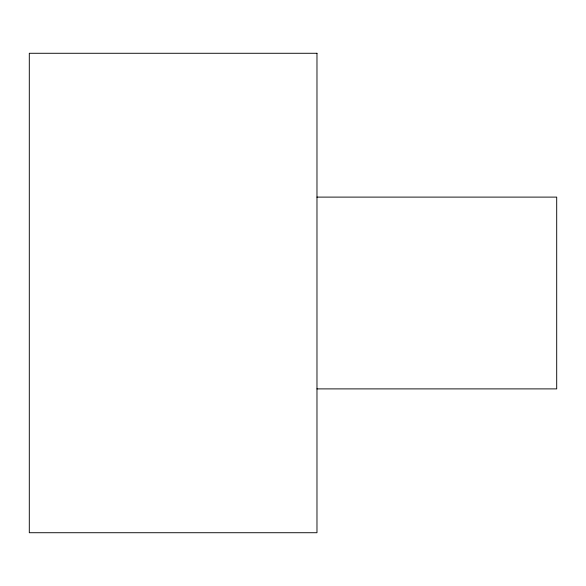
<?xml version="1.0" encoding="UTF-8"?>
<svg xmlns="http://www.w3.org/2000/svg" width="586" height="586" viewBox="0 0 586 586"><rect width="100%" height="100%" fill="white"/><g stroke="black" fill="none" stroke-linecap="round" stroke-linejoin="round"><path stroke-width="0.88" d="M316.975 197.108L556.7 197.108L556.7 388.892L316.975 388.892M316.975 53.275L29.3 53.275L29.3 532.725L316.975 532.725L316.975 53.275"/></g></svg>
